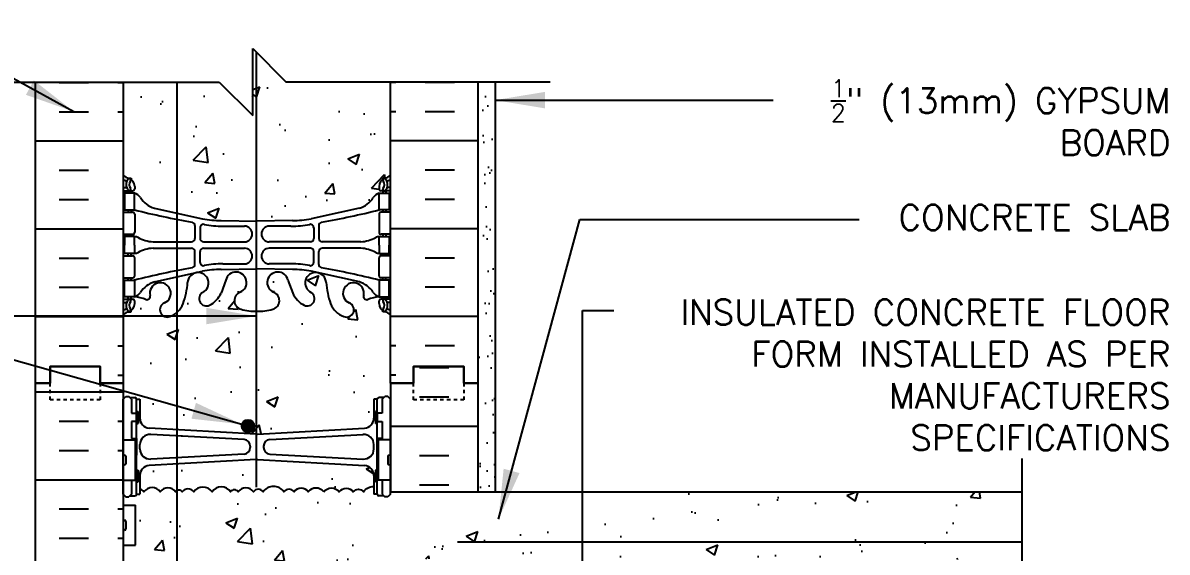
# Model space of a CAD drawing. Header units: inches. Extents: x 225.2 to 277.5, y 101.4 to 168.6.
# Drawn here: x 243.19 to 277.42, y 152.22 to 168.04 of the extents above; entities that cross this region are included whole.
import ezdxf

# ---------------------------------------------------------------- set-up
doc = ezdxf.new("R2010")
doc.units = ezdxf.units.IN
doc.header["$LTSCALE"] = 0.5
doc.header["$MEASUREMENT"] = 0
doc.linetypes.add('DASHED2', pattern=[0.375, 0.25, -0.125])
for name, color, linetype in [('HATCH', 12, 'Continuous'), ('line25', 2, 'Continuous'), ('LINE3', 3, 'Continuous'), ('LINE50', 5, 'Continuous'), ('LINE9', 9, 'Continuous'), ('TEXT', 4, 'Continuous'), ('Web_Edge', 9, 'Continuous')]:
    doc.layers.add(name, color=color, linetype=linetype)
doc.styles.add('DIM', font='romans.shx', dxfattribs={"width": 0.7})
doc.styles.add('ROMANS', font='romans.shx', dxfattribs={"height": 0.75})
doc.styles.get("Standard").update_dxf_attribs({"font": 'romans.shx', "height": 0.75})
doc.linetypes.add('STEEL', pattern='A,0.5,-0.2,["X",Standard,S=0.1,R=0,X=-0.1,Y=-0.05],-0.1', length=0.8)
doc.dimstyles.new('ext_8', dxfattribs={"dimscale": 8, "dimtxt": 0.09375, "dimasz": 0.09375, "dimexe": 0.09375, "dimexo": 0.0625, "dimgap": 0.0625, "dimtad": 1, "dimdec": 1, "dimzin": 3, "dimdsep": 46, "dimlunit": 4, "dimtxsty": 'DIM', "dimcen": 0.09, "dimdle": 0.09375, "dimclrt": 4, "dimadec": 0, "dimazin": 0, "dimtfac": 1, "dimtdec": 1, "dimtmove": 2, "dimatfit": 3, "dimfxl": 1, "dimfrac": 2, "dimtolj": 1, "dimtzin": 0, "dimarcsym": 0})

msp = doc.modelspace()

# ---------------------------------------------------------------- hatches: boundary and pattern name
at = {"layer": 'HATCH'}
h = msp.add_hatch(dxfattribs=at)
h.set_pattern_fill('AR-CONC', color=256, scale=0.5)
h.set_pattern_definition([(50, (0, 0), (3.5863, -0.31376), [0.375, -4.125]), (355, (0, 0), (-0.693757, 3.76096), [0.3, -3.3]), (100.4514, (0.299, -0.026), (2.892544, 3.4472), [0.3187, -3.50571]), (46.1842, (0, 1), (5.336207, -0.827596), [0.5625, -6.1875]), (96.6356, (0.4447, 0.931), (4.67331, 4.87059), [0.47805, -5.25857]), (351.1842, (0, 1), (4.67331, 4.87059), [0.45, -4.95]), (21, (0.5, 0.75), (2.984535, -2.013094), [0.375, -4.125]), (326, (0.5, 0.75), (1.216577, 3.62575), [0.3, -3.3]), (71.4514, (0.7487, 0.5822), (4.20111, 1.612656), [0.3187, -3.50571]), (37.5, (0, 0), (0.0607993, 1.6644693), [0, -3.26, 0, -3.35, 0, -3.3125]), (7.5, (0, 0), (1.315348, 1.972059), [0, -1.91, 0, -3.185, 0, -1.2625]), (327.5, (-1.115, 0), (2.669112, -0.1127744), [0, -1.25, 0, -3.9, 0, -5.175]), (317.5, (-1.615, 0), (2.91593, 0.500525), [0, -1.625, 0, -2.59, 0, -3.675])])
edge = h.paths.add_edge_path()
edge.add_arc((253.842, 132.68), 0.5, 46.2109, 66.4218)
edge.add_line((254.042, 133.139), (253.952, 133.139))
edge.add_line((253.952, 133.139), (253.952, 133.18))
edge.add_arc((254.092, 133.388), 0.25, 180, 235.9442, ccw=False)
edge.add_line((253.842, 133.388), (253.842, 133.455))
edge.add_arc((253.905, 133.455), 0.0625, 90, 180, ccw=False)
edge.add_line((253.905, 133.518), (253.952, 133.518))
edge.add_line((253.952, 133.518), (253.952, 133.588))
edge.add_line((253.952, 133.588), (253.847, 133.588))
edge.add_arc((253.97, 133.93), 0.364, 212.0424, 250.3387, ccw=False)
edge.add_arc((253.047, 133.319), 0.743, 34.228, 73.8107)
edge.add_spline(control_points=[(253.254, 134.033), (251.817, 134.353)], knot_values=[0, 0, 1, 1], degree=1, periodic=0)
edge.add_arc((251.26, 131.422), 2.984, 79.2546, 90.0995)
edge.add_line((251.255, 134.406), (250.188, 134.421))
edge.add_line((250.188, 134.421), (249.122, 134.406))
edge.add_arc((249.117, 131.422), 2.984, 89.9005, 100.7454)
edge.add_spline(control_points=[(248.56, 134.353), (247.123, 134.033)], knot_values=[0, 0, 1, 1], degree=1, periodic=0)
edge.add_arc((247.33, 133.319), 0.743, 106.1893, 145.772)
edge.add_arc((246.407, 133.93), 0.364, 289.6613, 327.9576, ccw=False)
edge.add_line((246.529, 133.588), (246.424, 133.588))
edge.add_line((246.424, 133.588), (246.424, 133.518))
edge.add_line((246.424, 133.518), (246.472, 133.518))
edge.add_arc((246.472, 133.455), 0.0625, 0, 90, ccw=False)
edge.add_line((246.534, 133.455), (246.534, 133.388))
edge.add_arc((246.284, 133.388), 0.25, 304.0558, 360, ccw=False)
edge.add_line((246.424, 133.18), (246.424, 133.139))
edge.add_line((246.424, 133.139), (246.334, 133.139))
edge.add_arc((246.534, 132.68), 0.5, 113.5782, 133.7891)
edge.add_line((246.188, 133.041), (246.188, 130.268))
edge.add_line((246.188, 130.268), (249.392, 130.268))
edge.add_line((249.392, 130.268), (250.392, 129.268))
edge.add_line((250.392, 129.268), (250.392, 131.268))
edge.add_line((250.392, 131.268), (251.392, 130.268))
edge.add_line((251.392, 130.268), (254.188, 130.268))
edge.add_line((254.188, 130.268), (254.188, 133.041))
h.paths.add_polyline_path([(254.188, 140.963), (253.823, 140.963), (253.823, 141.034, -0.327813), (253.788, 141.082), (253.688, 141.082), (253.688, 141.643, 0.405043), (253.398, 141.942), (250.195, 142.126, 0.028618), (250.172, 142.125), (246.964, 141.942, 0.390098), (246.688, 141.643), (246.688, 141.082), (246.588, 141.082, -0.327813), (246.553, 141.034), (246.553, 140.963), (246.188, 140.963), (246.188, 139.268), (246.188, 137.234, 0.088416), (246.334, 137.136), (246.424, 137.136), (246.424, 137.095, -0.249069), (246.534, 136.888), (246.534, 136.82, -0.414214), (246.472, 136.758), (246.424, 136.758), (246.424, 136.688), (246.529, 136.688, 0.085348), (246.859, 136.763, -0.669601), (246.991, 136.643, 2.087231), (247.425, 136.868, -1), (247.589, 137.276, -0.227838), (247.993, 136.852, -0.06598), (248.118, 136.243, 1.629604), (248.589, 136.544, -1.059167), (248.795, 136.926, -0.16372), (249.117, 136.572), (249.26, 136.185, 1.612474), (249.691, 136.545, -0.734872), (249.714, 137.056, -0.068475), (250.188, 137.118, -0.068475), (250.663, 137.056, -0.734872), (250.686, 136.545, 1.612474), (251.117, 136.185), (251.26, 136.572, -0.16372), (251.582, 136.926, -1.059167), (251.788, 136.544, 1.629604), (252.259, 136.243, -0.06598), (252.383, 136.852, -0.227838), (252.788, 137.276, -1), (252.952, 136.868, 2.087231), (253.385, 136.643, -0.669601), (253.518, 136.763, 0.085348), (253.847, 136.688), (253.952, 136.688), (253.952, 136.758), (253.905, 136.758, -0.414214), (253.842, 136.82), (253.842, 136.888, -0.249069), (253.952, 137.095), (253.952, 137.136), (254.042, 137.136, 0.088416), (254.188, 137.234), (254.188, 139.268)])
h.paths.add_polyline_path([(254.188, 144.518, 0.613564), (253.943, 144.522, 0.520567), (253.322, 144.522, 0.520567), (253.016, 144.522, 0.520567), (252.597, 144.522, 0.520567), (252.159, 144.522, 0.520567), (251.722, 144.522, 0.520567), (251.303, 144.522, 0.520567), (250.997, 144.522, 0.520567), (250.375, 144.522, 0.520567), (250.084, 144.522, 0.520567), (249.629, 144.522, 0.520567), (249.402, 144.522, 0.520567), (248.846, 144.522, 0.520567), (248.3, 144.522, 0.520567), (247.955, 144.522, 0.520567), (247.754, 144.522, 0.520567), (247.299, 144.522, 0.520567), (246.808, 144.522, 0.520567), (246.453, 144.522, 0.556214), (246.188, 144.521), (246.188, 144.113), (246.553, 144.113), (246.553, 143.502), (246.588, 143.502), (246.588, 143.252), (246.553, 142.913), (246.438, 142.913), (246.438, 142.752), (246.588, 142.752), (246.588, 142.252), (246.438, 142.252), (246.438, 142.163), (246.553, 142.163), (246.553, 141.752), (246.588, 141.752), (246.588, 141.502), (246.558, 141.036, 0.300138), (246.588, 141.082), (246.688, 141.082), (246.688, 141.643, -0.390098), (246.964, 141.942), (250.188, 142.126), (253.398, 141.942, -0.405043), (253.688, 141.643), (253.688, 141.082), (253.823, 141.082), (253.823, 141.502), (253.788, 141.502), (253.788, 141.752), (253.823, 142.163), (253.938, 142.163), (253.938, 142.252), (253.788, 142.252), (253.788, 142.752), (253.938, 142.752), (253.938, 142.913), (253.823, 142.913), (253.823, 143.252), (253.788, 143.252), (253.788, 143.502), (253.823, 144.113), (254.188, 144.113)])
h.paths.add_polyline_path([(249.988, 142.519), (249.988, 142.484, -0.390098), (249.805, 142.285), (247.013, 142.136, -0.438748), (246.688, 142.435), (246.688, 142.569, -0.42117), (246.995, 142.869), (249.793, 142.719, -0.407291)], flags=16)
h.paths.add_polyline_path([(250.572, 142.719), (253.364, 142.868, -0.438748), (253.688, 142.569), (253.688, 142.435, -0.42117), (253.381, 142.135), (250.584, 142.284, -0.407291), (250.388, 142.484), (250.388, 142.519, -0.390098)], flags=16)
h.paths.add_polyline_path([(254.188, 150.518), (254.188, 152.018), (273.084, 152.018), (273.084, 154.018), (254.188, 154.018), (254.188, 153.949), (254.108, 153.869), (254.018, 153.869), (253.988, 153.899), (253.838, 153.899, -0.414214), (253.788, 153.949), (253.688, 153.949), (253.688, 154.184, 0.243111), (253.38, 154.022, 0.520567), (253.074, 154.022, 0.520567), (252.655, 154.022, 0.48966), (252.188, 154.022, 0.48966), (251.722, 154.022, 0.520567), (251.303, 154.022, 0.520567), (250.997, 154.022, 0.520567), (250.375, 154.022, 0.520567), (250.084, 154.022, 0.520567), (249.629, 154.022, 0.520567), (249.402, 154.022, 0.520567), (248.846, 154.022, 0.520567), (248.3, 154.022, 0.520567), (247.955, 154.022, 0.520567), (247.754, 154.022, 0.520567), (247.299, 154.022, 0.520567), (246.808, 154.022, 0.174031), (246.688, 154.107), (246.688, 153.949), (246.588, 153.949, -0.414214), (246.538, 153.899), (246.388, 153.899), (246.358, 153.869), (246.268, 153.869), (246.188, 153.949), (246.188, 153.623), (246.553, 153.623), (246.553, 152.423), (246.188, 152.423), (246.188, 151.673), (246.553, 151.673), (246.553, 150.473), (246.188, 150.473), (246.188, 149.723), (246.553, 149.723), (246.553, 148.643), (246.188, 148.643), (246.188, 147.893), (246.553, 147.893), (246.553, 146.813), (246.188, 146.813), (246.188, 146.063), (246.553, 146.063), (246.553, 144.863), (246.188, 144.863), (246.188, 144.521, -0.556214), (246.453, 144.522, -0.520567), (246.808, 144.522, -0.520567), (247.299, 144.522, -0.520567), (247.754, 144.522, -0.520567), (247.955, 144.522, -0.520567), (248.3, 144.522, -0.520567), (248.846, 144.522, -0.520567), (249.402, 144.522, -0.520567), (249.629, 144.522, -0.520567), (250.084, 144.522, -0.520567), (250.375, 144.522, -0.520567), (250.997, 144.522, -0.520567), (251.303, 144.522, -0.520567), (251.722, 144.522, -0.520567), (252.159, 144.522, -0.520567), (252.597, 144.522, -0.520567), (253.016, 144.522, -0.520567), (253.322, 144.522, -0.520567), (253.943, 144.522, -0.613564), (254.188, 144.518), (254.188, 146.018)])
h.paths.add_polyline_path([(253.398, 154.81), (250.195, 154.993, 0.028618), (250.172, 154.993), (246.964, 154.809, 0.390098), (246.688, 154.51), (246.688, 154.107, -0.174031), (246.808, 154.022, -0.520567), (247.299, 154.022, -0.520567), (247.754, 154.022, -0.520567), (247.955, 154.022, -0.520567), (248.3, 154.022, -0.520567), (248.846, 154.022, -0.520567), (249.402, 154.022, -0.520567), (249.629, 154.022, -0.520567), (250.084, 154.022, -0.520567), (250.375, 154.022, -0.520567), (250.997, 154.022, -0.520567), (251.303, 154.022, -0.520567), (251.722, 154.022, -0.48966), (252.188, 154.022, -0.48966), (252.655, 154.022, -0.520567), (253.074, 154.022, -0.520567), (253.38, 154.022, -0.243111), (253.688, 154.184), (253.688, 154.51, 0.405043)])
edge = h.paths.add_edge_path()
edge.add_line((254.188, 166.268), (251.063, 166.268))
edge.add_line((251.063, 166.268), (250.063, 167.268))
edge.add_line((250.063, 167.268), (250.063, 165.268))
edge.add_line((250.063, 165.268), (249.063, 166.268))
edge.add_line((249.063, 166.268), (246.188, 166.268))
edge.add_line((246.188, 166.268), (246.188, 163.495))
edge.add_arc((246.534, 163.856), 0.5, 226.2109, 246.4218)
edge.add_line((246.334, 163.398), (246.424, 163.398))
edge.add_line((246.424, 163.398), (246.424, 163.356))
edge.add_arc((246.284, 163.149), 0.25, 0, 55.9442, ccw=False)
edge.add_line((246.534, 163.149), (246.534, 163.081))
edge.add_arc((246.472, 163.081), 0.0625, -90, 0, ccw=False)
edge.add_line((246.472, 163.019), (246.424, 163.019))
edge.add_line((246.424, 163.019), (246.424, 162.949))
edge.add_line((246.424, 162.949), (246.529, 162.949))
edge.add_arc((246.407, 162.606), 0.364, 34.9775, 70.3387, ccw=False)
edge.add_arc((247.33, 163.217), 0.743, 212.7919, 253.8107)
edge.add_spline(control_points=[(247.123, 162.503), (248.56, 162.183)], knot_values=[0, 0, 1, 1], degree=1, periodic=0)
edge.add_arc((249.117, 165.114), 2.984, 259.2546, 270.0995)
edge.add_line((249.122, 162.131), (250.188, 162.115))
edge.add_line((250.188, 162.115), (251.255, 162.131))
edge.add_arc((251.26, 165.114), 2.984, 269.9005, 280.7454)
edge.add_spline(control_points=[(251.817, 162.183), (253.254, 162.503)], knot_values=[0, 0, 1, 1], degree=1, periodic=0)
edge.add_arc((253.047, 163.217), 0.743, 286.1893, 327.2081)
edge.add_arc((253.97, 162.606), 0.364, 109.6613, 145.0225, ccw=False)
edge.add_line((253.847, 162.949), (253.952, 162.949))
edge.add_line((253.952, 162.949), (253.952, 163.019))
edge.add_line((253.952, 163.019), (253.905, 163.019))
edge.add_arc((253.905, 163.081), 0.0625, 180, 270, ccw=False)
edge.add_line((253.842, 163.081), (253.842, 163.149))
edge.add_arc((254.092, 163.149), 0.25, 124.0558, 180, ccw=False)
edge.add_line((253.952, 163.356), (253.952, 163.398))
edge.add_line((253.952, 163.398), (254.042, 163.398))
edge.add_arc((253.842, 163.856), 0.5, 293.5782, 313.7891)
edge.add_line((254.188, 163.495), (254.188, 166.268))
h.paths.add_polyline_path([(254.188, 159.303, 0.088416), (254.042, 159.4), (253.952, 159.4), (253.952, 159.442, -0.249069), (253.842, 159.649), (253.842, 159.716, -0.414214), (253.905, 159.779), (253.952, 159.779), (253.952, 159.849), (253.847, 159.849, 0.085348), (253.518, 159.773, -0.669601), (253.385, 159.893, 2.087231), (252.952, 159.669, -1), (252.788, 159.26, -0.21345), (252.396, 159.649, -0.068226), (252.26, 160.277, 1.753171), (251.809, 159.981, -0.940793), (251.606, 159.597, -0.173075), (251.26, 159.964), (251.117, 160.351, 1.612474), (250.686, 159.991, -0.734872), (250.663, 159.48, -0.068475), (250.188, 159.418, -0.068475), (249.714, 159.48, -0.734872), (249.691, 159.991, 1.612474), (249.26, 160.351), (249.117, 159.964, -0.173075), (248.771, 159.597, -0.940793), (248.568, 159.981, 1.753171), (248.117, 160.277, -0.068226), (247.981, 159.649, -0.21345), (247.589, 159.26, -1), (247.425, 159.669, 2.087231), (246.991, 159.893, -0.669601), (246.859, 159.773, 0.085348), (246.529, 159.849), (246.424, 159.849), (246.424, 159.779), (246.472, 159.779, -0.414214), (246.534, 159.716), (246.534, 159.649, -0.249069), (246.424, 159.442), (246.424, 159.4), (246.334, 159.4, 0.088416), (246.188, 159.303), (246.188, 157.268), (246.188, 156.789), (246.268, 156.869), (246.358, 156.869), (246.388, 156.839), (246.538, 156.839, -0.414214), (246.588, 156.789), (246.688, 156.789), (246.688, 156.228, 0.390098), (246.964, 155.929), (250.172, 155.745, 0.020761), (250.188, 155.745, 0.020761), (250.205, 155.745), (253.413, 155.929, 0.390098), (253.688, 156.228), (253.688, 156.789), (253.788, 156.789, -0.414214), (253.838, 156.839), (253.988, 156.839), (254.018, 156.869), (254.108, 156.869), (254.188, 156.789), (254.188, 157.268)])
h = msp.add_hatch(dxfattribs=at)
h.set_pattern_fill('AR-SAND', color=256, scale=0.5, style=0)
h.set_pattern_definition([(37.5, (59.05565, 11.6083), (-0.0314967, 0.963412), [0, -0.76, 0, -0.85, 0, -0.8125]), (7.5, (59.0557, 11.6083), (0.8848884, 1.411073), [0, -0.41, 0, -0.685, 0, -0.2625]), (327.5, (58.44065, 11.6083), (1.557071, 0.0028295), [0, -0.25, 0, -0.9, 0, -1.175]), (317.5, (58.4407, 11.6083), (1.503063, 0.438838), [0, -0.125, 0, -0.59, 0, -0.675])])
h.paths.add_polyline_path([(256.813, 154.018), (257.313, 154.018), (257.313, 166.268), (256.813, 166.268), (256.813, 157.268)])
h = msp.add_hatch(dxfattribs=at)
h.set_pattern_fill('INSUL', color=256, scale=7, style=0)
h.set_pattern_definition([(0, (-2679.9732, -257.7414), (0, 2.625), []), (0, (-2679.9732, -256.8664), (0, 2.625), [0.875, -0.875]), (0, (-2679.9732, -255.9914), (0, 2.625), [0.875, -0.875])])
h.paths.add_polyline_path([(243.563, 139.268), (244.001, 139.268), (244.001, 139.768), (245.501, 139.768), (245.501, 139.268), (246.188, 139.268), (246.188, 157.268), (245.501, 157.268), (245.501, 157.768), (244.001, 157.768), (244.001, 157.268), (243.563, 157.268)])
h = msp.add_hatch(dxfattribs=at)
h.set_pattern_fill('INSUL', color=256, scale=7, style=0)
h.set_pattern_definition([(0, (59.0557, 11.6083), (0, 2.625), []), (0, (59.0557, 12.4833), (0, 2.625), [0.875, -0.875]), (0, (59.0557, 13.3583), (0, 2.625), [0.875, -0.875])])
h.paths.add_polyline_path([(256.813, 157.268), (256.376, 157.268), (256.376, 157.768), (254.876, 157.768), (254.876, 157.268), (254.188, 157.268), (254.188, 154.018), (256.813, 154.018)])
h.paths.add_polyline_path([(256.813, 144.518), (254.188, 144.518), (254.188, 139.268), (254.876, 139.268), (254.876, 139.768), (256.376, 139.768), (256.376, 139.268), (256.813, 139.268)])
h = msp.add_hatch(dxfattribs=at)
h.set_pattern_fill('AR-CONC', color=256, scale=0.5, style=0)
h.set_pattern_definition([(50, (53.8913, 10.0263), (3.5863, -0.31376), [0.375, -4.125]), (355, (53.8913, 10.0263), (-0.693757, 3.76096), [0.3, -3.3]), (100.4514, (54.19, 10), (2.892547, 3.4472), [0.3187, -3.50571]), (46.1842, (53.8913, 11.0263), (5.336205, -0.827595), [0.5625, -6.1875]), (96.6356, (54.336, 10.9573), (4.67331, 4.87059), [0.47805, -5.25856]), (351.1842, (53.891, 11.0263), (4.67331, 4.87059), [0.45, -4.95]), (21, (54.3913, 10.7763), (2.984535, -2.013094), [0.375, -4.125]), (326, (54.3913, 10.7763), (1.216577, 3.62575), [0.3, -3.3]), (71.4514, (54.64, 10.6086), (4.201113, 1.612652), [0.3187, -3.50571]), (37.5, (53.8913, 10.0263), (0.060799, 1.664469), [0, -3.26, 0, -3.35, 0, -3.3125]), (7.5, (53.8913, 10.0263), (1.315348, 1.972059), [0, -1.91, 0, -3.185, 0, -1.2625]), (327.5, (52.7763, 10.0263), (2.669112, -0.112774), [0, -1.25, 0, -3.9, 0, -5.175]), (317.5, (52.2763, 10.0263), (2.91593, 0.500525), [0, -1.625, 0, -2.59, 0, -3.675])])
h.paths.add_polyline_path([(248.988, 155.533, 0.390098), (248.805, 155.733), (247.013, 155.882, 0.438748), (246.688, 155.583), (246.688, 155.449, 0.438748), (247.013, 155.15), (248.805, 155.299, 0.390098), (248.988, 155.498)])
at = {"layer": 'LINE3'}
msp.add_hatch(color=256, dxfattribs=at).paths.add_polyline_path([(250.111, 155.988, 1), (249.736, 155.988, 1)])

# ---------------------------------------------------------------- linework, layer by layer
at = {"layer": 'HATCH'}
for p, q in [((244.277, 166.259), (245.152, 166.259)), ((246.027, 166.259), (246.188, 166.259)), ((254.35, 166.259), (254.188, 166.259)), ((256.1, 166.259), (255.225, 166.259)), ((250.027, 165.834), (250.027, 165.834)), ((244.277, 165.384), (245.152, 165.384)), ((246.027, 165.384), (246.188, 165.384)), ((254.35, 165.384), (254.188, 165.384)), ((256.1, 165.384), (255.225, 165.384)), ((243.563, 164.509), (246.188, 164.509)), ((256.813, 164.509), (254.188, 164.509)), ((244.277, 163.634), (245.152, 163.634)), ((256.1, 163.634), (255.225, 163.634)), ((244.277, 162.759), (245.152, 162.759)), ((256.1, 162.759), (255.225, 162.759)), ((243.563, 161.884), (246.188, 161.884)), ((256.813, 161.884), (254.188, 161.884)), ((244.277, 161.009), (245.152, 161.009)), ((256.1, 161.009), (255.225, 161.009)), ((244.277, 160.134), (245.152, 160.134)), ((256.1, 160.134), (255.225, 160.134)), ((243.563, 159.259), (246.188, 159.259)), ((256.813, 159.259), (254.188, 159.259)), ((244.277, 158.384), (245.152, 158.384)), ((246.027, 158.384), (246.188, 158.384)), ((254.35, 158.384), (254.188, 158.384)), ((256.1, 158.384), (255.225, 158.384)), ((246.027, 157.509), (246.188, 157.509)), ((254.35, 157.509), (254.188, 157.509))]:
    msp.add_line(p, q, dxfattribs=at)
for points in [[(252.188, 154.022, 0.48966), (251.722, 154.022, 0.520567), (251.303, 154.022, 0.520567), (250.997, 154.022, 0.520567), (250.375, 154.022, 0.520567), (250.084, 154.022, 0.520567), (249.629, 154.022, 0.520567), (249.402, 154.022, 0.520567), (248.846, 154.022, 0.520567), (248.3, 154.022, 0.520567), (247.955, 154.022, 0.520567), (247.754, 154.022, 0.520567), (247.299, 154.022, 0.520567), (246.808, 154.022, 0.174031), (246.688, 154.107, 0.174031)], [(252.188, 154.022, -0.48966), (252.655, 154.022, -0.520567), (253.074, 154.022, -0.520567), (253.38, 154.022, -0.243111), (253.688, 154.184, -0.243111)]]:
    msp.add_lwpolyline(points, format="xyb", dxfattribs=at)
at = {"layer": 'line25'}
for p, q in [((246.188, 166.268), (246.188, 157.268)), ((254.188, 157.268), (254.188, 166.268)), ((246.188, 157.268), (246.188, 139.268)), ((254.188, 157.268), (254.188, 154.018)), ((246.188, 155.573), (246.553, 155.573)), ((246.553, 154.373), (246.553, 155.573)), ((254.188, 155.573), (253.823, 155.573)), ((253.823, 154.373), (253.823, 155.573)), ((246.188, 154.373), (246.553, 154.373)), ((254.188, 154.373), (253.823, 154.373)), ((254.188, 154.018), (273.084, 154.018)), ((246.188, 153.623), (246.553, 153.623)), ((246.553, 152.423), (246.553, 153.623)), ((246.188, 152.423), (246.553, 152.423))]:
    msp.add_line(p, q, dxfattribs=at)
at = {"layer": 'LINE3'}
for p, q in [((250.172, 167.16), (250.172, 154.161)), ((247.798, 166.268), (247.798, 130.268))]:
    msp.add_line(p, q, dxfattribs=at)
at = {"layer": 'LINE3', "linetype": 'STEEL'}
msp.add_line((273.084, 152.518), (256.188, 152.518), dxfattribs=at)
at = {"layer": 'LINE3'}
msp.add_circle((249.923, 155.988), 0.188, dxfattribs=at)
at = {"layer": 'LINE50'}
for p, q in [((243.563, 157.268), (243.563, 166.268)), ((256.813, 157.268), (256.813, 166.268)), ((243.563, 139.268), (243.563, 157.268)), ((256.813, 154.018), (256.813, 157.268))]:
    msp.add_line(p, q, dxfattribs=at)
for points in [[(243.563, 157.268), (244.001, 157.268), (244.001, 157.768), (245.501, 157.768), (245.501, 157.268), (246.188, 157.268)], [(246.188, 157.268), (245.501, 157.268), (245.501, 157.768), (244.001, 157.768), (244.001, 157.268), (243.563, 157.268)], [(256.813, 157.268), (256.376, 157.268), (256.376, 157.768), (254.876, 157.768), (254.876, 157.268), (254.188, 157.268)], [(254.188, 157.268), (254.876, 157.268), (254.876, 157.768), (256.376, 157.768), (256.376, 157.268), (256.813, 157.268)]]:
    msp.add_lwpolyline(points, dxfattribs=at)
at = {"layer": 'LINE9'}
for p, q in [((250.063, 165.268), (250.063, 167.268)), ((250.063, 167.268), (251.063, 166.268)), ((241.169, 166.268), (249.063, 166.268)), ((249.063, 166.268), (250.063, 165.268)), ((258.958, 166.268), (251.063, 166.268)), ((257.313, 166.268), (257.313, 154.018)), ((246.188, 156.789), (246.268, 156.869)), ((246.188, 153.949), (246.188, 156.789)), ((246.268, 156.869), (246.358, 156.869)), ((246.438, 156.789), (246.358, 156.869)), ((246.388, 156.839), (246.538, 156.839)), ((246.438, 156.839), (246.538, 156.839)), ((246.438, 156.789), (246.438, 156.369)), ((246.588, 156.789), (246.688, 156.789)), ((246.588, 153.949), (246.588, 156.789)), ((246.688, 156.789), (246.688, 156.228)), ((253.688, 156.789), (253.688, 156.228)), ((253.788, 156.789), (253.688, 156.789)), ((253.788, 153.949), (253.788, 156.789)), ((253.938, 156.839), (253.838, 156.839)), ((253.988, 156.839), (253.838, 156.839)), ((253.938, 156.789), (254.018, 156.869)), ((253.938, 156.789), (253.938, 156.369)), ((254.108, 156.869), (254.018, 156.869)), ((254.188, 156.789), (254.108, 156.869)), ((254.188, 153.949), (254.188, 156.789)), ((246.588, 156.769), (246.588, 156.769)), ((253.788, 156.769), (253.788, 156.769)), ((246.438, 156.119), (246.438, 155.619)), ((246.588, 156.419), (246.638, 156.419)), ((246.638, 156.419), (246.638, 156.069)), ((253.788, 156.419), (253.738, 156.419)), ((253.738, 156.419), (253.738, 156.069)), ((253.938, 156.119), (253.938, 155.619)), ((246.588, 156.069), (246.638, 156.069)), ((250.172, 155.745), (246.964, 155.929)), ((250.205, 155.745), (253.413, 155.929)), ((253.788, 156.069), (253.738, 156.069)), ((246.688, 155.302), (246.688, 155.436)), ((249.805, 155.586), (247.013, 155.735)), ((250.572, 155.586), (253.364, 155.735)), ((253.688, 155.302), (253.688, 155.436)), ((246.188, 155.083), (246.188, 154.863)), ((246.228, 155.123), (246.228, 155.123)), ((246.268, 155.083), (246.268, 154.863)), ((249.805, 155.152), (247.013, 155.003)), ((249.988, 155.387), (249.988, 155.351)), ((250.388, 155.387), (250.388, 155.351)), ((250.572, 155.152), (253.364, 155.003)), ((254.108, 155.083), (254.108, 154.863)), ((254.148, 155.123), (254.148, 155.123)), ((254.188, 155.083), (254.188, 154.863)), ((246.188, 155.028), (246.188, 155.028)), ((246.188, 154.918), (246.188, 154.918)), ((246.228, 154.823), (246.228, 154.823)), ((250.172, 154.993), (246.964, 154.809)), ((250.205, 154.993), (253.413, 154.809)), ((254.108, 155.028), (254.108, 155.028)), ((254.108, 154.918), (254.108, 154.918)), ((254.148, 154.823), (254.148, 154.823)), ((246.588, 154.669), (246.638, 154.669)), ((246.638, 154.669), (246.638, 154.319)), ((246.688, 154.51), (246.688, 153.949)), ((253.688, 154.51), (253.688, 153.949)), ((253.738, 154.669), (253.738, 154.319)), ((253.788, 154.669), (253.738, 154.669)), ((246.438, 154.369), (246.438, 153.949)), ((246.588, 154.319), (246.638, 154.319)), ((253.788, 154.319), (253.738, 154.319)), ((253.938, 154.369), (253.938, 153.949)), ((246.188, 153.949), (246.268, 153.869)), ((246.268, 153.869), (246.358, 153.869)), ((246.438, 153.949), (246.358, 153.869)), ((246.388, 153.899), (246.538, 153.899)), ((246.438, 153.899), (246.538, 153.899)), ((246.588, 153.949), (246.688, 153.949)), ((253.788, 153.949), (253.688, 153.949)), ((253.988, 153.899), (253.838, 153.899)), ((253.938, 153.899), (253.838, 153.899)), ((253.938, 153.949), (254.018, 153.869)), ((254.108, 153.869), (254.018, 153.869)), ((254.188, 153.949), (254.108, 153.869)), ((246.188, 153.133), (246.188, 152.913)), ((246.188, 153.078), (246.188, 153.078)), ((246.228, 153.173), (246.228, 153.173)), ((246.268, 153.133), (246.268, 152.913)), ((246.188, 152.968), (246.188, 152.968)), ((246.228, 152.873), (246.228, 152.873))]:
    msp.add_line(p, q, dxfattribs=at)
at = {"layer": 'LINE9', "linetype": 'DASHED2', "ltscale": 0.15}
for points in [[(245.501, 157.268), (245.501, 157.268), (245.501, 156.768), (244.001, 156.768), (244.001, 157.268), (244.001, 157.268)], [(256.376, 157.268), (256.376, 157.268), (256.376, 156.768), (254.876, 156.768), (254.876, 157.268), (254.876, 157.268)]]:
    msp.add_lwpolyline(points, dxfattribs=at)
at = {"layer": 'LINE9'}
for points in [[(246.438, 156.369), (246.588, 156.369), (246.588, 156.119), (246.438, 156.119)], [(253.938, 156.369), (253.788, 156.369), (253.788, 156.119), (253.938, 156.119)], [(246.438, 155.619), (246.438, 155.619), (246.588, 155.619), (246.588, 155.119), (246.553, 155.119)], [(253.938, 155.619), (253.938, 155.619), (253.788, 155.619), (253.788, 155.119), (253.823, 155.119)], [(273.084, 143.518), (273.084, 148.268), (272.084, 149.268), (274.084, 149.268), (273.084, 150.268), (273.084, 155.018)], [(246.438, 154.369), (246.588, 154.369), (246.588, 154.619), (246.553, 154.619)], [(253.938, 154.369), (253.788, 154.369), (253.788, 154.619), (253.823, 154.619)]]:
    msp.add_lwpolyline(points, dxfattribs=at)
for centre, radius, start, end in [((246.538, 156.789), 0.05, 0, 90), ((253.838, 156.789), 0.05, 90, 180), ((246.988, 156.228), 0.3, 180, 265.2426), ((253.388, 156.228), 0.3, 274.7574, 0), ((246.988, 155.436), 0.3, 85.2426, 180), ((249.788, 155.387), 0.2, 0, 85.2426), ((250.188, 155.945), 0.2, 265.2426, 270), ((250.188, 155.945), 0.2, 270, 274.7574), ((250.588, 155.387), 0.2, 94.7574, 180), ((253.388, 155.436), 0.3, 0, 94.7574), ((246.228, 155.083), 0.04, 90, 180), ((246.228, 155.083), 0.04, 0, 90), ((246.988, 155.302), 0.3, 180, 274.7574), ((249.788, 155.351), 0.2, 274.7574, 0), ((250.588, 155.351), 0.2, 180, 265.2426), ((253.388, 155.302), 0.3, 265.2426, 0), ((254.148, 155.083), 0.04, 90, 180), ((254.148, 155.083), 0.04, 0, 90), ((246.228, 154.863), 0.04, 180, 270), ((246.228, 154.863), 0.04, 270, 0), ((246.988, 154.51), 0.3, 94.7574, 180), ((250.188, 154.793), 0.2, 90, 94.7574), ((250.188, 154.793), 0.2, 85.2426, 90), ((253.388, 154.51), 0.3, 0, 85.2426), ((254.148, 154.863), 0.04, 180, 270), ((254.148, 154.863), 0.04, 270, 0), ((246.538, 153.949), 0.05, 270, 0), ((253.838, 153.949), 0.05, 180, 270), ((246.228, 153.133), 0.04, 90, 180), ((246.228, 153.133), 0.04, 0, 90), ((246.228, 152.913), 0.04, 180, 270), ((246.228, 152.913), 0.04, 270, 0)]:
    msp.add_arc(centre, radius, start, end, dxfattribs=at)
at = {"layer": 'Web_Edge'}
for p, q in [((246.334, 163.398), (246.424, 163.398)), ((246.424, 163.398), (246.424, 163.356)), ((254.042, 163.398), (253.952, 163.398)), ((253.952, 163.398), (253.952, 163.356)), ((246.188, 163.119), (246.266, 163.119)), ((246.188, 163.019), (246.472, 163.019)), ((246.334, 163.019), (246.334, 162.949)), ((246.424, 163.019), (246.424, 162.949)), ((246.534, 163.149), (246.534, 163.081)), ((253.842, 163.149), (253.842, 163.081)), ((254.188, 163.019), (253.905, 163.019)), ((253.952, 163.019), (253.952, 162.949)), ((254.042, 163.019), (254.042, 162.949)), ((254.188, 163.119), (254.111, 163.119)), ((246.188, 162.379), (246.472, 162.379)), ((246.334, 162.449), (246.334, 162.379)), ((246.424, 162.449), (246.424, 162.379)), ((246.534, 162.316), (246.534, 161.781)), ((253.842, 162.316), (253.842, 161.781)), ((254.188, 162.379), (253.905, 162.379)), ((253.952, 162.449), (253.952, 162.379)), ((254.042, 162.449), (254.042, 162.379)), ((248.336, 161.979), (248.336, 161.594)), ((248.489, 161.917), (248.489, 161.594)), ((249.122, 162.131), (250.188, 162.115)), ((249.169, 161.963), (249.816, 161.963)), ((251.255, 162.131), (250.188, 162.115)), ((251.208, 161.963), (250.561, 161.963)), ((251.888, 161.917), (251.888, 161.594)), ((252.04, 161.979), (252.04, 161.594)), ((246.188, 161.719), (246.472, 161.719)), ((246.334, 161.719), (246.334, 161.649)), ((246.424, 161.719), (246.424, 161.649)), ((254.188, 161.719), (253.905, 161.719)), ((253.952, 161.719), (253.952, 161.649)), ((254.042, 161.719), (254.042, 161.649)), ((247.082, 161.493), (248.237, 161.494)), ((247.082, 161.304), (248.237, 161.303)), ((248.589, 161.494), (249.816, 161.494)), ((248.589, 161.303), (249.816, 161.303)), ((251.788, 161.494), (250.561, 161.494)), ((251.788, 161.303), (250.561, 161.303)), ((253.295, 161.493), (252.14, 161.494)), ((253.295, 161.304), (252.14, 161.303)), ((246.188, 161.079), (246.472, 161.079)), ((246.334, 161.079), (246.334, 161.149)), ((246.424, 161.079), (246.424, 161.149)), ((246.534, 160.481), (246.534, 161.016)), ((248.336, 160.819), (248.336, 161.203)), ((248.489, 160.881), (248.489, 161.203)), ((251.888, 160.881), (251.888, 161.203)), ((252.04, 160.819), (252.04, 161.203)), ((253.842, 160.481), (253.842, 161.016)), ((254.188, 161.079), (253.905, 161.079)), ((253.952, 161.079), (253.952, 161.149)), ((254.042, 161.079), (254.042, 161.149)), ((249.122, 160.667), (250.188, 160.683)), ((249.169, 160.835), (249.816, 160.835)), ((251.255, 160.667), (250.188, 160.683)), ((251.208, 160.835), (250.561, 160.835)), ((246.188, 160.419), (246.472, 160.419)), ((246.334, 160.349), (246.334, 160.419)), ((246.424, 160.349), (246.424, 160.419)), ((249.26, 160.351), (249.117, 159.964)), ((251.117, 160.351), (251.26, 159.964)), ((254.188, 160.419), (253.905, 160.419)), ((253.952, 160.349), (253.952, 160.419)), ((254.042, 160.349), (254.042, 160.419)), ((246.188, 159.779), (246.472, 159.779)), ((246.188, 159.679), (246.266, 159.679)), ((246.334, 159.779), (246.334, 159.849)), ((246.424, 159.779), (246.424, 159.849)), ((246.534, 159.649), (246.534, 159.716)), ((253.842, 159.649), (253.842, 159.716)), ((254.188, 159.779), (253.905, 159.779)), ((253.952, 159.779), (253.952, 159.849)), ((254.042, 159.779), (254.042, 159.849)), ((254.188, 159.679), (254.111, 159.679)), ((246.334, 159.4), (246.424, 159.4)), ((246.424, 159.4), (246.424, 159.442)), ((253.952, 159.4), (253.952, 159.442)), ((254.042, 159.4), (253.952, 159.4))]:
    msp.add_line(p, q, dxfattribs=at)
for points in [[(246.229, 162.449), (246.529, 162.449), (246.529, 162.949), (246.229, 162.949)], [(254.147, 162.449), (253.847, 162.449), (253.847, 162.949), (254.147, 162.949)], [(246.229, 160.349), (246.529, 160.349), (246.529, 159.849), (246.229, 159.849)], [(254.147, 160.349), (253.847, 160.349), (253.847, 159.849), (254.147, 159.849)]]:
    msp.add_lwpolyline(points, close=True, dxfattribs=at)
for points in [[(246.529, 161.399), (246.529, 161.649), (246.229, 161.649), (246.229, 161.399)], [(253.847, 161.399), (253.847, 161.649), (254.147, 161.649), (254.147, 161.399)], [(246.529, 161.399), (246.529, 161.149), (246.229, 161.149), (246.229, 161.399)], [(253.847, 161.399), (253.847, 161.149), (254.147, 161.149), (254.147, 161.399)]]:
    msp.add_lwpolyline(points, dxfattribs=at)
for centre, radius, start, end in [((246.534, 163.856), 0.5, 226.2109, 250.5288), ((246.534, 163.856), 0.6, 234.7832, 245.0748), ((246.528, 163.203), 0.25, 140.1145, 222.4609), ((246.272, 163.293), 0.021, 343.464, 63.9957), ((246.37, 163.334), 0.045, 321.448, 139.1879), ((246.284, 163.149), 0.25, 0, 70.5288), ((246.528, 163.203), 0.16, 140.0001, 222.4609), ((254.092, 163.149), 0.25, 109.4712, 180), ((254.006, 163.334), 0.045, 40.8121, 218.552), ((253.849, 163.203), 0.16, 317.5391, 39.9999), ((253.842, 163.856), 0.5, 289.4712, 313.7891), ((253.849, 163.203), 0.25, 317.5391, 39.8855), ((254.104, 163.293), 0.021, 116.0043, 196.536), ((253.842, 163.856), 0.6, 294.9252, 305.2168), ((246.266, 163.138), 0.0196, 269.4032, 15.4901), ((246.377, 163.065), 0.045, 222.4609, 42.4609), ((246.472, 163.081), 0.0625, 270, 0), ((246.407, 162.606), 0.364, 34.9775, 70.3387), ((253.97, 162.606), 0.364, 109.6613, 145.0225), ((253.905, 163.081), 0.0625, 180, 270), ((254, 163.065), 0.045, 137.5391, 317.5391), ((254.11, 163.138), 0.0196, 164.5099, 270.5968), ((247.33, 163.217), 0.743, 212.7919, 253.8107), ((253.047, 163.217), 0.743, 286.1893, 327.2081), ((246.472, 162.316), 0.0625, 0, 90), ((253.338, 189.869), 28.253, 256.0552, 259.6343), ((247.039, 189.869), 28.253, 280.3657, 283.9448), ((253.905, 162.316), 0.0625, 90, 180), ((248.236, 161.979), 0.1, 360, 79.6343), ((248.589, 161.917), 0.1, 79.2546, 180), ((249.117, 165.114), 2.984, 259.2546, 270.0995), ((249.164, 164.947), 2.984, 259.2546, 270.0995), ((249.816, 161.728), 0.234, 270, 90), ((250.561, 161.728), 0.234, 90, 270), ((251.213, 164.947), 2.984, 269.9005, 280.7454), ((251.26, 165.114), 2.984, 269.9005, 280.7454), ((251.788, 161.917), 0.1, 0, 100.7454), ((252.14, 161.979), 0.1, 100.3657, 180), ((246.472, 161.781), 0.0625, 270, 0), ((246.525, 161.43), 0.219, 60.4937, 88.92), ((247.167, 162.65), 1.16, 242.5844, 265.8032), ((248.236, 161.594), 0.1, 270.0388, 360), ((248.589, 161.594), 0.1, 180, 270), ((251.788, 161.594), 0.1, 270, 0), ((252.14, 161.594), 0.1, 180, 269.9612), ((253.21, 162.65), 1.16, 274.1968, 297.4156), ((253.852, 161.43), 0.219, 91.08, 119.5063), ((253.905, 161.781), 0.0625, 180, 270), ((247.167, 160.148), 1.16, 94.1968, 117.4156), ((248.236, 161.203), 0.1, 0, 89.9612), ((248.589, 161.203), 0.1, 90, 180), ((249.816, 161.069), 0.234, 270, 90), ((250.561, 161.069), 0.234, 90, 270), ((251.788, 161.203), 0.1, 0, 90), ((252.14, 161.203), 0.1, 90.0388, 180), ((253.21, 160.148), 1.16, 62.5844, 85.8032), ((246.472, 161.016), 0.0625, 0, 90), ((246.525, 161.367), 0.219, 271.08, 299.5063), ((253.852, 161.367), 0.219, 240.4937, 268.92), ((253.905, 161.016), 0.0625, 90, 180), ((253.338, 132.928), 28.253, 100.3657, 103.9448), ((248.43, 160.262), 0.314, 296.0652, 177.2643), ((248.236, 160.819), 0.1, 280.3657, 0), ((248.589, 160.881), 0.1, 180, 280.7454), ((249.117, 157.683), 2.984, 89.9005, 100.7454), ((249.164, 157.851), 2.984, 89.9005, 100.7454), ((249.565, 160.278), 0.314, 293.8084, 166.5854), ((250.812, 160.278), 0.314, 13.4146, 246.1916), ((251.213, 157.851), 2.984, 79.2546, 90.0995), ((251.26, 157.683), 2.984, 79.2546, 90.0995), ((251.947, 160.262), 0.314, 2.7357, 243.9348), ((251.788, 160.881), 0.1, 259.2546, 0), ((252.14, 160.819), 0.1, 180, 259.6343), ((247.039, 132.928), 28.253, 76.0552, 79.6343), ((246.472, 160.481), 0.0625, 270, 0), ((247.33, 159.58), 0.743, 106.1893, 147.2081), ((247.299, 159.955), 0.314, 293.8084, 191.4114), ((245.759, 160.458), 2.365, 339.9985, 355.6105), ((254.618, 160.458), 2.365, 184.3895, 200.0015), ((253.078, 159.955), 0.314, 348.5886, 246.1916), ((253.047, 159.58), 0.743, 32.7919, 73.8107), ((253.905, 160.481), 0.0625, 180, 270), ((246.407, 160.191), 0.364, 289.6613, 325.0225), ((246.9, 159.861), 0.0968, 249.5669, 19.8449), ((248.681, 159.795), 0.217, 121.463, 294.4736), ((248.43, 160.265), 0.75, 297.0295, 336.3062), ((249.783, 159.739), 0.268, 109.9662, 255.2108), ((250.594, 159.739), 0.268, 284.7892, 70.0338), ((251.947, 160.265), 0.75, 203.6938, 242.9705), ((251.696, 159.795), 0.217, 245.5264, 58.537), ((253.476, 159.861), 0.0968, 160.1551, 290.4331), ((253.97, 160.191), 0.364, 214.9775, 250.3387), ((246.266, 159.659), 0.0196, 344.5099, 90.5968), ((246.528, 159.594), 0.25, 137.5391, 219.8855), ((246.377, 159.733), 0.045, 317.5391, 137.5391), ((246.528, 159.594), 0.16, 137.5391, 219.9999), ((246.284, 159.649), 0.25, 289.4712, 360), ((246.472, 159.716), 0.0625, 360, 90), ((246.475, 158.853), 0.997, 66.8533, 86.8462), ((247.507, 159.464), 0.22, 111.8037, 291.8037), ((247.35, 159.893), 0.677, 290.6803, 338.8761), ((253.027, 159.893), 0.677, 201.1239, 249.3197), ((252.87, 159.464), 0.22, 248.1963, 68.1963), ((253.902, 158.853), 0.997, 93.1538, 113.1467), ((253.905, 159.716), 0.0625, 90, 180), ((254.092, 159.649), 0.25, 180, 250.5288), ((254, 159.733), 0.045, 42.4609, 222.4609), ((253.849, 159.594), 0.16, 320.0001, 42.4609), ((253.849, 159.594), 0.25, 320.1145, 42.4609), ((254.11, 159.659), 0.0196, 89.4032, 195.4901), ((246.534, 158.942), 0.6, 114.9252, 125.2168), ((246.534, 158.942), 0.5, 109.4712, 133.7891), ((246.272, 159.505), 0.021, 296.0043, 16.536), ((246.37, 159.463), 0.045, 220.8121, 38.552), ((250.177, 161.172), 1.754, 254.7082, 270.3771), ((250.2, 161.172), 1.754, 269.6229, 285.2918), ((254.006, 159.463), 0.045, 141.448, 319.1879), ((253.842, 158.942), 0.5, 46.2109, 70.5288), ((254.104, 159.505), 0.021, 163.464, 243.9957), ((253.842, 158.942), 0.6, 54.7832, 65.0748)]:
    msp.add_arc(centre, radius, start, end, dxfattribs=at)
for points in [[(247.123, 162.503), (248.56, 162.183)], [(253.254, 162.503), (251.817, 162.183)], [(247.123, 160.294), (248.56, 160.615)], [(253.254, 160.294), (251.817, 160.615)]]:
    msp.add_open_spline(points, degree=1, dxfattribs=at)

# ---------------------------------------------------------------- texts
at = {"layer": 'TEXT', "char_height": 0.75, "attachment_point": 6, "style": 'ROMANS'}
for s, insert, width in [('\\A1; {\\H0.7x;\\S1/2;}" (13mm) GYPSUM BOARD', (277.516, 165.213), 12.17415), ('\\A1;CONCRETE SLAB', (277.516, 162.221), 12.17415), ('INSULATED CONCRETE FLOOR FORM INSTALLED AS PER MANUFACTURERS SPECIFICATIONS', (277.516, 157.515), 17.62644)]:
    msp.add_mtext(s, dxfattribs=dict(at, insert=insert, width=width))

# ---------------------------------------------------------------- leaders
at = {"layer": 'TEXT'}
for points, override in [([(244.714, 165.384), (239.862, 168.037), (237.865, 168.037)], {"dimasz": 0.1875, "dimtad": 0}), ([(257.311, 165.729), (262.73, 165.729), (265.629, 165.729)], {"dimasz": 0.1875, "dimtad": 0}), ([(257.415, 153.2), (259.852, 162.163), (268.207, 162.163)], {"dimasz": 0.1875, "dimtad": 0}), ([(250.172, 159.275), (232.503, 159.275)], {"dimasz": 0.1875, "dimtad": 0}), ([(249.743, 156.039), (238.214, 159.275)], {"dimasz": 0.1875, "dimgap": 0.0625, "dimtad": 0}), ([(259.93, 145.863), (259.93, 159.437), (260.864, 159.437)], {"dimasz": 0.1875, "dimtad": 0})]:
    msp.add_leader(points, dimstyle='ext_8', override=override, dxfattribs=at)

doc.saveas('drawing.dxf')
